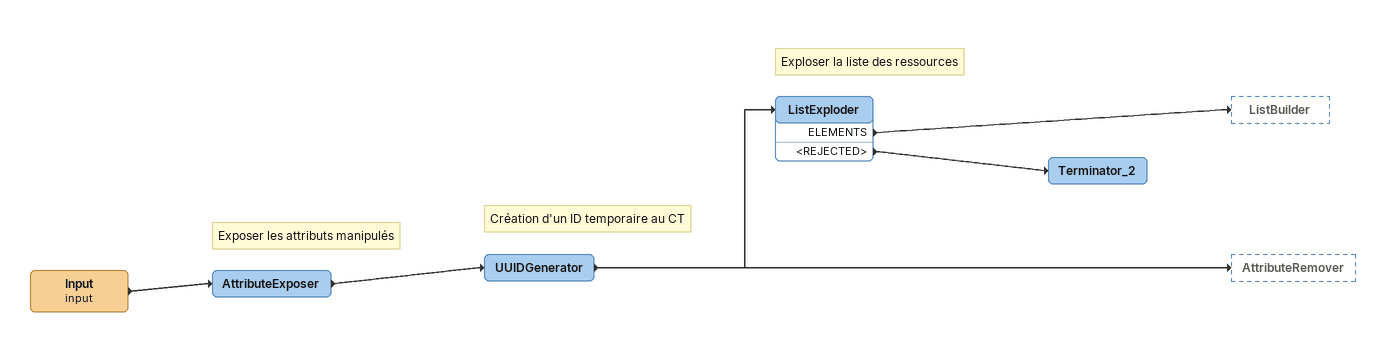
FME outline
Input (input)
    -> AttributeExposer
Note: Exposer les attributs manipulés
AttributeExposer
    -> UUIDGenerator
Note: Création d'un ID temporaire au CT
UUIDGenerator
    -> ListExploder
    -> AttributeRemover
Note: Exploser la liste des ressources
ListExploder
    ELEMENTS -> ListBuilder
    <REJECTED> -> Terminator_2
Terminator_2
